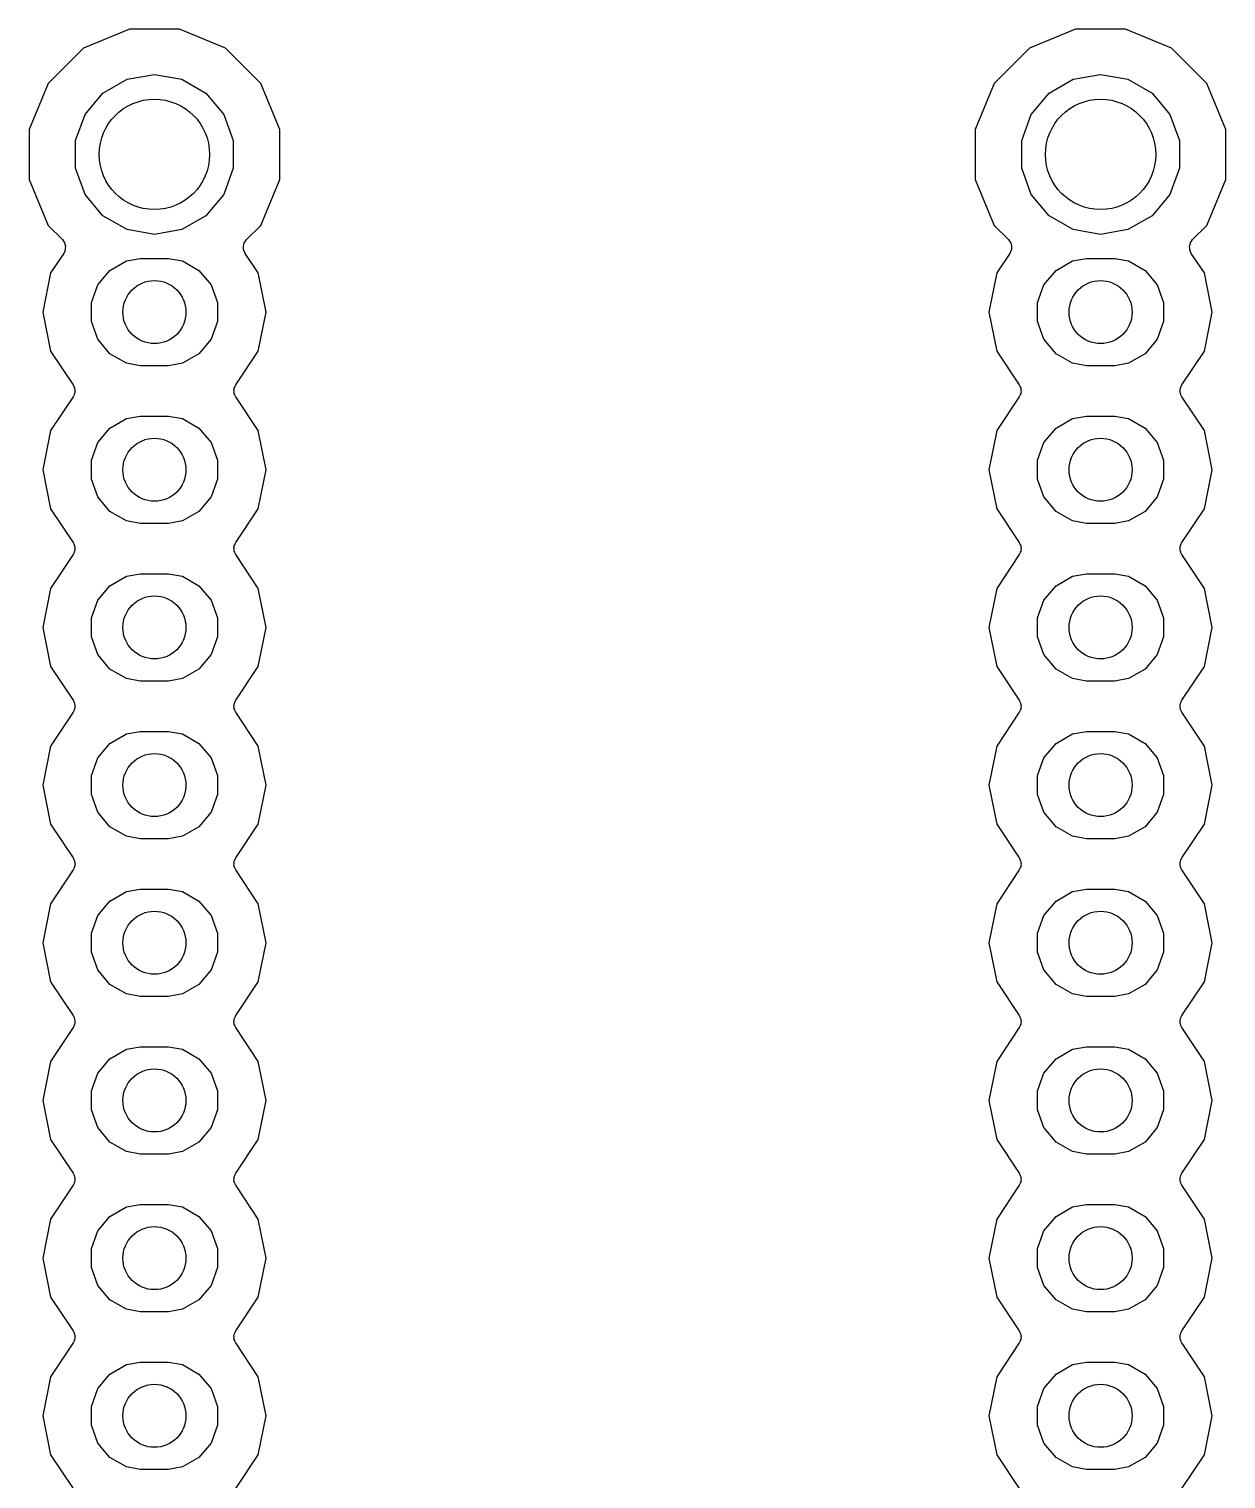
# Model space of a CAD drawing. Extents: x 81 to 178, y -172 to -32.
# Drawn here: x 137.43 to 156.71, y -90.05 to -66.69 of the extents above; entities that cross this region are included whole.
import ezdxf

# ---------------------------------------------------------------- set-up
doc = ezdxf.new("R2010")
doc.units = 0
doc.header["$MEASUREMENT"] = 0
doc.layers.add('BLACK', color=7, linetype='CONTINUOUS')

msp = doc.modelspace()

# ---------------------------------------------------------------- linework, layer by layer
at = {"layer": 'BLACK', "linetype": 'CONTINUOUS'}
for p, q in [((139.044, -66.687), (138.302, -66.9945)), ((139.848, -66.687), (139.044, -66.687)), ((140.59, -66.9945), (139.848, -66.687)), ((154.284, -66.687), (153.542, -66.9945)), ((155.088, -66.687), (154.284, -66.687)), ((155.83, -66.9945), (155.088, -66.687)), ((138.302, -66.9945), (137.734, -67.5628)), ((141.158, -67.5628), (140.59, -66.9945)), ((153.542, -66.9945), (152.974, -67.5628)), ((156.398, -67.5628), (155.83, -66.9945)), ((138.617, -67.7191), (139.005, -67.4952)), ((139.005, -67.4952), (139.446, -67.4174)), ((139.446, -67.4174), (139.887, -67.4952)), ((139.887, -67.4952), (140.275, -67.7191)), ((153.857, -67.7191), (154.245, -67.4952)), ((154.245, -67.4952), (154.686, -67.4174)), ((154.686, -67.4174), (155.127, -67.4952)), ((155.127, -67.4952), (155.515, -67.7191)), ((137.734, -67.5628), (137.426, -68.3052)), ((138.329, -68.0622), (138.617, -67.7191)), ((140.275, -67.7191), (140.563, -68.0622)), ((141.466, -68.3052), (141.158, -67.5628)), ((152.974, -67.5628), (152.666, -68.3052)), ((153.569, -68.0622), (153.857, -67.7191)), ((155.515, -67.7191), (155.803, -68.0622)), ((156.706, -68.3052), (156.398, -67.5628)), ((138.176, -68.4831), (138.329, -68.0622)), ((140.563, -68.0622), (140.716, -68.4831)), ((153.416, -68.4831), (153.569, -68.0622)), ((155.803, -68.0622), (155.956, -68.4831)), ((137.426, -68.3052), (137.426, -69.1088)), ((141.466, -69.1088), (141.466, -68.3052)), ((152.666, -68.3052), (152.666, -69.1088)), ((156.706, -69.1088), (156.706, -68.3052)), ((138.176, -68.9309), (138.176, -68.4831)), ((140.716, -68.4831), (140.716, -68.9309)), ((153.416, -68.9309), (153.416, -68.4831)), ((155.956, -68.4831), (155.956, -68.9309)), ((137.426, -69.1088), (137.734, -69.8512)), ((138.329, -69.3518), (138.176, -68.9309)), ((140.716, -68.9309), (140.563, -69.3518)), ((141.158, -69.8512), (141.466, -69.1088)), ((152.666, -69.1088), (152.974, -69.8512)), ((153.569, -69.3518), (153.416, -68.9309)), ((155.956, -68.9309), (155.803, -69.3518)), ((156.398, -69.8512), (156.706, -69.1088)), ((138.617, -69.6949), (138.329, -69.3518)), ((140.563, -69.3518), (140.275, -69.6949)), ((153.857, -69.6949), (153.569, -69.3518)), ((155.803, -69.3518), (155.515, -69.6949)), ((139.005, -69.9188), (138.617, -69.6949)), ((140.275, -69.6949), (139.887, -69.9188)), ((154.245, -69.9188), (153.857, -69.6949)), ((155.515, -69.6949), (155.127, -69.9188)), ((137.734, -69.8512), (137.963, -70.0806)), ((139.446, -69.9966), (139.005, -69.9188)), ((139.887, -69.9188), (139.446, -69.9966)), ((140.929, -70.0806), (141.158, -69.8512)), ((152.974, -69.8512), (153.203, -70.0806)), ((154.686, -69.9966), (154.245, -69.9188)), ((155.127, -69.9188), (154.686, -69.9966)), ((156.169, -70.0806), (156.398, -69.8512)), ((137.985, -70.3016), (137.774, -70.6174)), ((137.963, -70.0806), (137.979, -70.104)), ((137.979, -70.104), (137.996, -70.1269)), ((137.996, -70.2755), (137.985, -70.3016)), ((137.996, -70.1269), (137.997, -70.1288)), ((138.008, -70.2496), (137.996, -70.2755)), ((137.997, -70.1288), (137.998, -70.1304)), ((137.998, -70.1304), (138.005, -70.1579)), ((138.005, -70.1579), (138.013, -70.1853)), ((138.009, -70.2459), (138.008, -70.2477)), ((138.008, -70.2477), (138.008, -70.2496)), ((138.011, -70.2175), (138.009, -70.2459)), ((138.013, -70.1891), (138.011, -70.2175)), ((138.013, -70.1853), (138.013, -70.1872)), ((138.013, -70.1872), (138.013, -70.1891)), ((140.879, -70.1853), (140.887, -70.1579)), ((140.879, -70.1872), (140.879, -70.1853)), ((140.879, -70.1891), (140.879, -70.1872)), ((140.881, -70.2175), (140.879, -70.1891)), ((140.883, -70.2459), (140.881, -70.2175)), ((140.884, -70.2477), (140.883, -70.2459)), ((140.884, -70.2496), (140.884, -70.2477)), ((140.896, -70.2755), (140.884, -70.2496)), ((140.887, -70.1579), (140.894, -70.1304)), ((140.894, -70.1304), (140.895, -70.1288)), ((140.895, -70.1288), (140.896, -70.1269)), ((140.896, -70.1269), (140.913, -70.104)), ((140.907, -70.3016), (140.896, -70.2755)), ((141.118, -70.6174), (140.907, -70.3016)), ((140.913, -70.104), (140.929, -70.0806)), ((153.225, -70.3016), (153.014, -70.6174)), ((153.203, -70.0806), (153.219, -70.104)), ((153.219, -70.104), (153.236, -70.1269)), ((153.236, -70.2755), (153.225, -70.3016)), ((153.236, -70.1269), (153.237, -70.1288)), ((153.248, -70.2496), (153.236, -70.2755)), ((153.237, -70.1288), (153.238, -70.1304)), ((153.238, -70.1304), (153.245, -70.1579)), ((153.245, -70.1579), (153.253, -70.1853)), ((153.249, -70.2459), (153.248, -70.2477)), ((153.248, -70.2477), (153.248, -70.2496)), ((153.251, -70.2175), (153.249, -70.2459)), ((153.253, -70.1891), (153.251, -70.2175)), ((153.253, -70.1853), (153.253, -70.1872)), ((153.253, -70.1872), (153.253, -70.1891)), ((156.119, -70.1853), (156.127, -70.1579)), ((156.119, -70.1872), (156.119, -70.1853)), ((156.119, -70.1891), (156.119, -70.1872)), ((156.121, -70.2175), (156.119, -70.1891)), ((156.123, -70.2459), (156.121, -70.2175)), ((156.124, -70.2477), (156.123, -70.2459)), ((156.124, -70.2496), (156.124, -70.2477)), ((156.136, -70.2755), (156.124, -70.2496)), ((156.127, -70.1579), (156.134, -70.1304)), ((156.134, -70.1304), (156.135, -70.1288)), ((156.135, -70.1288), (156.136, -70.1269)), ((156.136, -70.1269), (156.153, -70.104)), ((156.147, -70.3016), (156.136, -70.2755)), ((156.358, -70.6174), (156.147, -70.3016)), ((156.153, -70.104), (156.169, -70.0806)), ((138.73, -70.5752), (138.994, -70.423)), ((138.994, -70.423), (139.218, -70.3834)), ((139.218, -70.3834), (139.674, -70.3834)), ((139.674, -70.3834), (139.898, -70.423)), ((139.898, -70.423), (140.162, -70.5752)), ((153.97, -70.5752), (154.234, -70.423)), ((154.234, -70.423), (154.458, -70.3834)), ((154.458, -70.3834), (154.914, -70.3834)), ((154.914, -70.3834), (155.138, -70.423)), ((155.138, -70.423), (155.402, -70.5752)), ((137.774, -70.6174), (137.648, -71.247)), ((138.534, -70.8085), (138.73, -70.5752)), ((140.162, -70.5752), (140.358, -70.8085)), ((141.244, -71.247), (141.118, -70.6174)), ((153.014, -70.6174), (152.888, -71.247)), ((153.774, -70.8085), (153.97, -70.5752)), ((155.402, -70.5752), (155.598, -70.8085)), ((156.484, -71.247), (156.358, -70.6174)), ((138.43, -71.0947), (138.534, -70.8085)), ((140.358, -70.8085), (140.462, -71.0947)), ((153.67, -71.0947), (153.774, -70.8085)), ((155.598, -70.8085), (155.702, -71.0947)), ((138.43, -71.3993), (138.43, -71.0947)), ((140.462, -71.0947), (140.462, -71.3993)), ((153.67, -71.3993), (153.67, -71.0947)), ((155.702, -71.0947), (155.702, -71.3993)), ((137.648, -71.247), (137.774, -71.8766)), ((138.534, -71.6855), (138.43, -71.3993)), ((140.462, -71.3993), (140.358, -71.6855)), ((141.118, -71.8766), (141.244, -71.247)), ((152.888, -71.247), (153.014, -71.8766)), ((153.774, -71.6855), (153.67, -71.3993)), ((155.702, -71.3993), (155.598, -71.6855)), ((156.358, -71.8766), (156.484, -71.247)), ((138.73, -71.9188), (138.534, -71.6855)), ((140.358, -71.6855), (140.162, -71.9188)), ((153.97, -71.9188), (153.774, -71.6855)), ((155.598, -71.6855), (155.402, -71.9188)), ((137.774, -71.8766), (138.137, -72.4198)), ((138.994, -72.071), (138.73, -71.9188)), ((140.162, -71.9188), (139.898, -72.071)), ((140.755, -72.4198), (141.118, -71.8766)), ((153.014, -71.8766), (153.377, -72.4198)), ((154.234, -72.071), (153.97, -71.9188)), ((155.402, -71.9188), (155.138, -72.071)), ((155.995, -72.4198), (156.358, -71.8766)), ((139.218, -72.1106), (138.994, -72.071)), ((139.674, -72.1106), (139.218, -72.1106)), ((139.898, -72.071), (139.674, -72.1106)), ((154.458, -72.1106), (154.234, -72.071)), ((154.914, -72.1106), (154.458, -72.1106)), ((155.138, -72.071), (154.914, -72.1106)), ((138.137, -72.6142), (137.774, -73.1574)), ((138.137, -72.4198), (138.141, -72.4303)), ((138.141, -72.6037), (138.137, -72.6142)), ((138.141, -72.4303), (138.148, -72.4396)), ((138.148, -72.5944), (138.141, -72.6037)), ((138.148, -72.4396), (138.153, -72.4579)), ((138.153, -72.5761), (138.148, -72.5944)), ((138.153, -72.4579), (138.161, -72.4754)), ((138.161, -72.5586), (138.153, -72.5761)), ((138.161, -72.4754), (138.162, -72.4869)), ((138.162, -72.5471), (138.161, -72.5586)), ((138.162, -72.4869), (138.165, -72.4979)), ((138.165, -72.5361), (138.162, -72.5471)), ((138.165, -72.4979), (138.164, -72.517)), ((138.164, -72.517), (138.165, -72.5361)), ((140.727, -72.4979), (140.73, -72.4869)), ((140.728, -72.517), (140.727, -72.4979)), ((140.727, -72.5361), (140.728, -72.517)), ((140.73, -72.5471), (140.727, -72.5361)), ((140.73, -72.4869), (140.731, -72.4754)), ((140.731, -72.5586), (140.73, -72.5471)), ((140.731, -72.4754), (140.739, -72.4579)), ((140.739, -72.5761), (140.731, -72.5586)), ((140.739, -72.4579), (140.744, -72.4396)), ((140.744, -72.5944), (140.739, -72.5761)), ((140.744, -72.4396), (140.751, -72.4303)), ((140.751, -72.6037), (140.744, -72.5944)), ((140.751, -72.4303), (140.755, -72.4198)), ((140.755, -72.6142), (140.751, -72.6037)), ((141.118, -73.1574), (140.755, -72.6142)), ((153.377, -72.6142), (153.014, -73.1574)), ((153.377, -72.4198), (153.381, -72.4303)), ((153.381, -72.6037), (153.377, -72.6142)), ((153.381, -72.4303), (153.388, -72.4396)), ((153.388, -72.5944), (153.381, -72.6037)), ((153.388, -72.4396), (153.393, -72.4579)), ((153.393, -72.5761), (153.388, -72.5944)), ((153.393, -72.4579), (153.401, -72.4754)), ((153.401, -72.5586), (153.393, -72.5761)), ((153.401, -72.4754), (153.402, -72.4869)), ((153.402, -72.5471), (153.401, -72.5586)), ((153.402, -72.4869), (153.405, -72.4979)), ((153.405, -72.5361), (153.402, -72.5471)), ((153.405, -72.4979), (153.404, -72.517)), ((153.404, -72.517), (153.405, -72.5361)), ((155.967, -72.4979), (155.97, -72.4869)), ((155.968, -72.517), (155.967, -72.4979)), ((155.967, -72.5361), (155.968, -72.517)), ((155.97, -72.5471), (155.967, -72.5361)), ((155.97, -72.4869), (155.971, -72.4754)), ((155.971, -72.5586), (155.97, -72.5471)), ((155.971, -72.4754), (155.979, -72.4579)), ((155.979, -72.5761), (155.971, -72.5586)), ((155.979, -72.4579), (155.984, -72.4396)), ((155.984, -72.5944), (155.979, -72.5761)), ((155.984, -72.4396), (155.991, -72.4303)), ((155.991, -72.6037), (155.984, -72.5944)), ((155.991, -72.4303), (155.995, -72.4198)), ((155.995, -72.6142), (155.991, -72.6037)), ((156.358, -73.1574), (155.995, -72.6142)), ((138.73, -73.1152), (138.994, -72.963)), ((138.994, -72.963), (139.218, -72.9234)), ((139.218, -72.9234), (139.674, -72.9234)), ((139.674, -72.9234), (139.898, -72.963)), ((139.898, -72.963), (140.162, -73.1152)), ((153.97, -73.1152), (154.234, -72.963)), ((154.234, -72.963), (154.458, -72.9234)), ((154.458, -72.9234), (154.914, -72.9234)), ((154.914, -72.9234), (155.138, -72.963)), ((155.138, -72.963), (155.402, -73.1152)), ((137.774, -73.1574), (137.648, -73.787)), ((138.534, -73.3485), (138.73, -73.1152)), ((140.162, -73.1152), (140.358, -73.3485)), ((141.244, -73.787), (141.118, -73.1574)), ((153.014, -73.1574), (152.888, -73.787)), ((153.774, -73.3485), (153.97, -73.1152)), ((155.402, -73.1152), (155.598, -73.3485)), ((156.484, -73.787), (156.358, -73.1574)), ((138.43, -73.6347), (138.534, -73.3485)), ((140.358, -73.3485), (140.462, -73.6347)), ((153.67, -73.6347), (153.774, -73.3485)), ((155.598, -73.3485), (155.702, -73.6347)), ((137.648, -73.787), (137.774, -74.4166)), ((138.43, -73.9393), (138.43, -73.6347)), ((140.462, -73.6347), (140.462, -73.9393)), ((141.118, -74.4166), (141.244, -73.787)), ((152.888, -73.787), (153.014, -74.4166)), ((153.67, -73.9393), (153.67, -73.6347)), ((155.702, -73.6347), (155.702, -73.9393)), ((156.358, -74.4166), (156.484, -73.787)), ((138.534, -74.2255), (138.43, -73.9393)), ((140.462, -73.9393), (140.358, -74.2255)), ((153.774, -74.2255), (153.67, -73.9393)), ((155.702, -73.9393), (155.598, -74.2255)), ((138.73, -74.4588), (138.534, -74.2255)), ((140.358, -74.2255), (140.162, -74.4588)), ((153.97, -74.4588), (153.774, -74.2255)), ((155.598, -74.2255), (155.402, -74.4588)), ((137.774, -74.4166), (138.137, -74.9598)), ((138.994, -74.611), (138.73, -74.4588)), ((140.162, -74.4588), (139.898, -74.611)), ((140.755, -74.9598), (141.118, -74.4166)), ((153.014, -74.4166), (153.377, -74.9598)), ((154.234, -74.611), (153.97, -74.4588)), ((155.402, -74.4588), (155.138, -74.611)), ((155.995, -74.9598), (156.358, -74.4166)), ((139.218, -74.6506), (138.994, -74.611)), ((139.674, -74.6506), (139.218, -74.6506)), ((139.898, -74.611), (139.674, -74.6506)), ((154.458, -74.6506), (154.234, -74.611)), ((154.914, -74.6506), (154.458, -74.6506)), ((155.138, -74.611), (154.914, -74.6506)), ((138.137, -74.9598), (138.141, -74.9703)), ((138.141, -74.9703), (138.148, -74.9796)), ((138.148, -74.9796), (138.153, -74.9979)), ((140.739, -74.9979), (140.744, -74.9796)), ((140.744, -74.9796), (140.751, -74.9703)), ((140.751, -74.9703), (140.755, -74.9598)), ((153.377, -74.9598), (153.381, -74.9703)), ((153.381, -74.9703), (153.388, -74.9796)), ((153.388, -74.9796), (153.393, -74.9979)), ((155.979, -74.9979), (155.984, -74.9796)), ((155.984, -74.9796), (155.991, -74.9703)), ((155.991, -74.9703), (155.995, -74.9598)), ((138.137, -75.1542), (137.774, -75.6974)), ((138.141, -75.1437), (138.137, -75.1542)), ((138.148, -75.1344), (138.141, -75.1437)), ((138.153, -75.1161), (138.148, -75.1344)), ((138.153, -74.9979), (138.161, -75.0154)), ((138.161, -75.0986), (138.153, -75.1161)), ((138.161, -75.0154), (138.162, -75.0269)), ((138.162, -75.0871), (138.161, -75.0986)), ((138.162, -75.0269), (138.165, -75.0379)), ((138.165, -75.0761), (138.162, -75.0871)), ((138.165, -75.0379), (138.164, -75.057)), ((138.164, -75.057), (138.165, -75.0761)), ((140.727, -75.0379), (140.73, -75.0269)), ((140.728, -75.057), (140.727, -75.0379)), ((140.727, -75.0761), (140.728, -75.057)), ((140.73, -75.0871), (140.727, -75.0761)), ((140.73, -75.0269), (140.731, -75.0154)), ((140.731, -75.0986), (140.73, -75.0871)), ((140.731, -75.0154), (140.739, -74.9979)), ((140.739, -75.1161), (140.731, -75.0986)), ((140.744, -75.1344), (140.739, -75.1161)), ((140.751, -75.1437), (140.744, -75.1344)), ((140.755, -75.1542), (140.751, -75.1437)), ((141.118, -75.6974), (140.755, -75.1542)), ((153.377, -75.1542), (153.014, -75.6974)), ((153.381, -75.1437), (153.377, -75.1542)), ((153.388, -75.1344), (153.381, -75.1437)), ((153.393, -75.1161), (153.388, -75.1344)), ((153.393, -74.9979), (153.401, -75.0154)), ((153.401, -75.0986), (153.393, -75.1161)), ((153.401, -75.0154), (153.402, -75.0269)), ((153.402, -75.0871), (153.401, -75.0986)), ((153.402, -75.0269), (153.405, -75.0379)), ((153.405, -75.0761), (153.402, -75.0871)), ((153.405, -75.0379), (153.404, -75.057)), ((153.404, -75.057), (153.405, -75.0761)), ((155.967, -75.0379), (155.97, -75.0269)), ((155.968, -75.057), (155.967, -75.0379)), ((155.967, -75.0761), (155.968, -75.057)), ((155.97, -75.0871), (155.967, -75.0761)), ((155.97, -75.0269), (155.971, -75.0154)), ((155.971, -75.0986), (155.97, -75.0871)), ((155.971, -75.0154), (155.979, -74.9979)), ((155.979, -75.1161), (155.971, -75.0986)), ((155.984, -75.1344), (155.979, -75.1161)), ((155.991, -75.1437), (155.984, -75.1344)), ((155.995, -75.1542), (155.991, -75.1437)), ((156.358, -75.6974), (155.995, -75.1542)), ((138.534, -75.8885), (138.73, -75.6552)), ((138.73, -75.6552), (138.994, -75.503)), ((138.994, -75.503), (139.218, -75.4634)), ((139.218, -75.4634), (139.674, -75.4634)), ((139.674, -75.4634), (139.898, -75.503)), ((139.898, -75.503), (140.162, -75.6552)), ((140.162, -75.6552), (140.358, -75.8885)), ((153.774, -75.8885), (153.97, -75.6552)), ((153.97, -75.6552), (154.234, -75.503)), ((154.234, -75.503), (154.458, -75.4634)), ((154.458, -75.4634), (154.914, -75.4634)), ((154.914, -75.4634), (155.138, -75.503)), ((155.138, -75.503), (155.402, -75.6552)), ((155.402, -75.6552), (155.598, -75.8885)), ((137.774, -75.6974), (137.648, -76.327)), ((138.43, -76.1747), (138.534, -75.8885)), ((140.358, -75.8885), (140.462, -76.1747)), ((141.244, -76.327), (141.118, -75.6974)), ((153.014, -75.6974), (152.888, -76.327)), ((153.67, -76.1747), (153.774, -75.8885)), ((155.598, -75.8885), (155.702, -76.1747)), ((156.484, -76.327), (156.358, -75.6974)), ((137.648, -76.327), (137.774, -76.9566)), ((138.43, -76.4793), (138.43, -76.1747)), ((140.462, -76.1747), (140.462, -76.4793)), ((141.118, -76.9566), (141.244, -76.327)), ((152.888, -76.327), (153.014, -76.9566)), ((153.67, -76.4793), (153.67, -76.1747)), ((155.702, -76.1747), (155.702, -76.4793)), ((156.358, -76.9566), (156.484, -76.327)), ((138.534, -76.7655), (138.43, -76.4793)), ((140.462, -76.4793), (140.358, -76.7655)), ((153.774, -76.7655), (153.67, -76.4793)), ((155.702, -76.4793), (155.598, -76.7655)), ((138.73, -76.9988), (138.534, -76.7655)), ((140.358, -76.7655), (140.162, -76.9988)), ((153.97, -76.9988), (153.774, -76.7655)), ((155.598, -76.7655), (155.402, -76.9988)), ((137.774, -76.9566), (138.137, -77.4998)), ((138.994, -77.151), (138.73, -76.9988)), ((140.162, -76.9988), (139.898, -77.151)), ((140.755, -77.4998), (141.118, -76.9566)), ((153.014, -76.9566), (153.377, -77.4998)), ((154.234, -77.151), (153.97, -76.9988)), ((155.402, -76.9988), (155.138, -77.151)), ((155.995, -77.4998), (156.358, -76.9566)), ((139.218, -77.1906), (138.994, -77.151)), ((139.674, -77.1906), (139.218, -77.1906)), ((139.898, -77.151), (139.674, -77.1906)), ((154.458, -77.1906), (154.234, -77.151)), ((154.914, -77.1906), (154.458, -77.1906)), ((155.138, -77.151), (154.914, -77.1906)), ((138.137, -77.4998), (138.141, -77.5103)), ((138.141, -77.5103), (138.148, -77.5196)), ((138.148, -77.5196), (138.153, -77.5379)), ((138.153, -77.5379), (138.161, -77.5554)), ((140.731, -77.5554), (140.739, -77.5379)), ((140.739, -77.5379), (140.744, -77.5196)), ((140.744, -77.5196), (140.751, -77.5103)), ((140.751, -77.5103), (140.755, -77.4998)), ((153.377, -77.4998), (153.381, -77.5103)), ((153.381, -77.5103), (153.388, -77.5196)), ((153.388, -77.5196), (153.393, -77.5379)), ((153.393, -77.5379), (153.401, -77.5554)), ((155.971, -77.5554), (155.979, -77.5379)), ((155.979, -77.5379), (155.984, -77.5196)), ((155.984, -77.5196), (155.991, -77.5103)), ((155.991, -77.5103), (155.995, -77.4998)), ((138.137, -77.6942), (137.774, -78.2374)), ((138.141, -77.6837), (138.137, -77.6942)), ((138.148, -77.6744), (138.141, -77.6837)), ((138.153, -77.6561), (138.148, -77.6744)), ((138.161, -77.6386), (138.153, -77.6561)), ((138.161, -77.5554), (138.162, -77.5669)), ((138.162, -77.6271), (138.161, -77.6386)), ((138.162, -77.5669), (138.165, -77.5779)), ((138.165, -77.6161), (138.162, -77.6271)), ((138.165, -77.5779), (138.164, -77.597)), ((138.164, -77.597), (138.165, -77.6161)), ((140.727, -77.5779), (140.73, -77.5669)), ((140.728, -77.597), (140.727, -77.5779)), ((140.727, -77.6161), (140.728, -77.597)), ((140.73, -77.6271), (140.727, -77.6161)), ((140.73, -77.5669), (140.731, -77.5554)), ((140.731, -77.6386), (140.73, -77.6271)), ((140.739, -77.6561), (140.731, -77.6386)), ((140.744, -77.6744), (140.739, -77.6561)), ((140.751, -77.6837), (140.744, -77.6744)), ((140.755, -77.6942), (140.751, -77.6837)), ((141.118, -78.2374), (140.755, -77.6942)), ((153.377, -77.6942), (153.014, -78.2374)), ((153.381, -77.6837), (153.377, -77.6942)), ((153.388, -77.6744), (153.381, -77.6837)), ((153.393, -77.6561), (153.388, -77.6744)), ((153.401, -77.6386), (153.393, -77.6561)), ((153.401, -77.5554), (153.402, -77.5669)), ((153.402, -77.6271), (153.401, -77.6386)), ((153.402, -77.5669), (153.405, -77.5779)), ((153.405, -77.6161), (153.402, -77.6271)), ((153.405, -77.5779), (153.404, -77.597)), ((153.404, -77.597), (153.405, -77.6161)), ((155.967, -77.5779), (155.97, -77.5669)), ((155.968, -77.597), (155.967, -77.5779)), ((155.967, -77.6161), (155.968, -77.597)), ((155.97, -77.6271), (155.967, -77.6161)), ((155.97, -77.5669), (155.971, -77.5554)), ((155.971, -77.6386), (155.97, -77.6271)), ((155.979, -77.6561), (155.971, -77.6386)), ((155.984, -77.6744), (155.979, -77.6561)), ((155.991, -77.6837), (155.984, -77.6744)), ((155.995, -77.6942), (155.991, -77.6837)), ((156.358, -78.2374), (155.995, -77.6942)), ((138.994, -78.043), (139.218, -78.0034)), ((139.218, -78.0034), (139.674, -78.0034)), ((139.674, -78.0034), (139.898, -78.043)), ((154.234, -78.043), (154.458, -78.0034)), ((154.458, -78.0034), (154.914, -78.0034)), ((154.914, -78.0034), (155.138, -78.043)), ((137.774, -78.2374), (137.648, -78.867)), ((138.534, -78.4285), (138.73, -78.1952)), ((138.73, -78.1952), (138.994, -78.043)), ((139.898, -78.043), (140.162, -78.1952)), ((140.162, -78.1952), (140.358, -78.4285)), ((141.244, -78.867), (141.118, -78.2374)), ((153.014, -78.2374), (152.888, -78.867)), ((153.774, -78.4285), (153.97, -78.1952)), ((153.97, -78.1952), (154.234, -78.043)), ((155.138, -78.043), (155.402, -78.1952)), ((155.402, -78.1952), (155.598, -78.4285)), ((156.484, -78.867), (156.358, -78.2374)), ((138.43, -78.7147), (138.534, -78.4285)), ((140.358, -78.4285), (140.462, -78.7147)), ((153.67, -78.7147), (153.774, -78.4285)), ((155.598, -78.4285), (155.702, -78.7147)), ((138.43, -79.0193), (138.43, -78.7147)), ((140.462, -78.7147), (140.462, -79.0193)), ((153.67, -79.0193), (153.67, -78.7147)), ((155.702, -78.7147), (155.702, -79.0193)), ((137.648, -78.867), (137.774, -79.4966)), ((141.118, -79.4966), (141.244, -78.867)), ((152.888, -78.867), (153.014, -79.4966)), ((156.358, -79.4966), (156.484, -78.867)), ((138.534, -79.3055), (138.43, -79.0193)), ((140.462, -79.0193), (140.358, -79.3055)), ((153.774, -79.3055), (153.67, -79.0193)), ((155.702, -79.0193), (155.598, -79.3055)), ((138.73, -79.5388), (138.534, -79.3055)), ((140.358, -79.3055), (140.162, -79.5388)), ((153.97, -79.5388), (153.774, -79.3055)), ((155.598, -79.3055), (155.402, -79.5388)), ((137.774, -79.4966), (138.137, -80.0398)), ((138.994, -79.691), (138.73, -79.5388)), ((140.162, -79.5388), (139.898, -79.691)), ((140.755, -80.0398), (141.118, -79.4966)), ((153.014, -79.4966), (153.377, -80.0398)), ((154.234, -79.691), (153.97, -79.5388)), ((155.402, -79.5388), (155.138, -79.691)), ((155.995, -80.0398), (156.358, -79.4966)), ((139.218, -79.7306), (138.994, -79.691)), ((139.674, -79.7306), (139.218, -79.7306)), ((139.898, -79.691), (139.674, -79.7306)), ((154.458, -79.7306), (154.234, -79.691)), ((154.914, -79.7306), (154.458, -79.7306)), ((155.138, -79.691), (154.914, -79.7306)), ((138.137, -80.0398), (138.141, -80.0503)), ((138.141, -80.0503), (138.148, -80.0596)), ((138.148, -80.0596), (138.153, -80.0779)), ((138.153, -80.0779), (138.161, -80.0954)), ((138.161, -80.0954), (138.162, -80.1069)), ((138.162, -80.1069), (138.165, -80.1179)), ((138.165, -80.1179), (138.164, -80.137)), ((140.727, -80.1179), (140.73, -80.1069)), ((140.728, -80.137), (140.727, -80.1179)), ((140.73, -80.1069), (140.731, -80.0954)), ((140.731, -80.0954), (140.739, -80.0779)), ((140.739, -80.0779), (140.744, -80.0596)), ((140.744, -80.0596), (140.751, -80.0503)), ((140.751, -80.0503), (140.755, -80.0398)), ((153.377, -80.0398), (153.381, -80.0503)), ((153.381, -80.0503), (153.388, -80.0596)), ((153.388, -80.0596), (153.393, -80.0779)), ((153.393, -80.0779), (153.401, -80.0954)), ((153.401, -80.0954), (153.402, -80.1069)), ((153.402, -80.1069), (153.405, -80.1179)), ((153.405, -80.1179), (153.404, -80.137)), ((155.967, -80.1179), (155.97, -80.1069)), ((155.968, -80.137), (155.967, -80.1179)), ((155.97, -80.1069), (155.971, -80.0954)), ((155.971, -80.0954), (155.979, -80.0779)), ((155.979, -80.0779), (155.984, -80.0596)), ((155.984, -80.0596), (155.991, -80.0503)), ((155.991, -80.0503), (155.995, -80.0398)), ((138.137, -80.2342), (137.774, -80.7774)), ((138.141, -80.2237), (138.137, -80.2342)), ((138.148, -80.2144), (138.141, -80.2237)), ((138.153, -80.1961), (138.148, -80.2144)), ((138.161, -80.1786), (138.153, -80.1961)), ((138.162, -80.1671), (138.161, -80.1786)), ((138.165, -80.1561), (138.162, -80.1671)), ((138.164, -80.137), (138.165, -80.1561)), ((140.727, -80.1561), (140.728, -80.137)), ((140.73, -80.1671), (140.727, -80.1561)), ((140.731, -80.1786), (140.73, -80.1671)), ((140.739, -80.1961), (140.731, -80.1786)), ((140.744, -80.2144), (140.739, -80.1961)), ((140.751, -80.2237), (140.744, -80.2144)), ((140.755, -80.2342), (140.751, -80.2237)), ((141.118, -80.7774), (140.755, -80.2342)), ((153.377, -80.2342), (153.014, -80.7774)), ((153.381, -80.2237), (153.377, -80.2342)), ((153.388, -80.2144), (153.381, -80.2237)), ((153.393, -80.1961), (153.388, -80.2144)), ((153.401, -80.1786), (153.393, -80.1961)), ((153.402, -80.1671), (153.401, -80.1786)), ((153.405, -80.1561), (153.402, -80.1671)), ((153.404, -80.137), (153.405, -80.1561)), ((155.967, -80.1561), (155.968, -80.137)), ((155.97, -80.1671), (155.967, -80.1561)), ((155.971, -80.1786), (155.97, -80.1671)), ((155.979, -80.1961), (155.971, -80.1786)), ((155.984, -80.2144), (155.979, -80.1961)), ((155.991, -80.2237), (155.984, -80.2144)), ((155.995, -80.2342), (155.991, -80.2237)), ((156.358, -80.7774), (155.995, -80.2342)), ((138.73, -80.7352), (138.994, -80.583)), ((138.994, -80.583), (139.218, -80.5434)), ((139.218, -80.5434), (139.674, -80.5434)), ((139.674, -80.5434), (139.898, -80.583)), ((139.898, -80.583), (140.162, -80.7352)), ((153.97, -80.7352), (154.234, -80.583)), ((154.234, -80.583), (154.458, -80.5434)), ((154.458, -80.5434), (154.914, -80.5434)), ((154.914, -80.5434), (155.138, -80.583)), ((155.138, -80.583), (155.402, -80.7352)), ((137.774, -80.7774), (137.648, -81.407)), ((138.534, -80.9685), (138.73, -80.7352)), ((140.162, -80.7352), (140.358, -80.9685)), ((141.244, -81.407), (141.118, -80.7774)), ((153.014, -80.7774), (152.888, -81.407)), ((153.774, -80.9685), (153.97, -80.7352)), ((155.402, -80.7352), (155.598, -80.9685)), ((156.484, -81.407), (156.358, -80.7774)), ((138.43, -81.2547), (138.534, -80.9685)), ((140.358, -80.9685), (140.462, -81.2547)), ((153.67, -81.2547), (153.774, -80.9685)), ((155.598, -80.9685), (155.702, -81.2547)), ((138.43, -81.5593), (138.43, -81.2547)), ((140.462, -81.2547), (140.462, -81.5593)), ((153.67, -81.5593), (153.67, -81.2547)), ((155.702, -81.2547), (155.702, -81.5593)), ((137.648, -81.407), (137.774, -82.0366)), ((141.118, -82.0366), (141.244, -81.407)), ((152.888, -81.407), (153.014, -82.0366)), ((156.358, -82.0366), (156.484, -81.407)), ((138.534, -81.8455), (138.43, -81.5593)), ((140.462, -81.5593), (140.358, -81.8455)), ((153.774, -81.8455), (153.67, -81.5593)), ((155.702, -81.5593), (155.598, -81.8455)), ((138.73, -82.0788), (138.534, -81.8455)), ((140.358, -81.8455), (140.162, -82.0788)), ((153.97, -82.0788), (153.774, -81.8455)), ((155.598, -81.8455), (155.402, -82.0788)), ((137.774, -82.0366), (138.137, -82.5798)), ((138.994, -82.231), (138.73, -82.0788)), ((140.162, -82.0788), (139.898, -82.231)), ((140.755, -82.5798), (141.118, -82.0366)), ((153.014, -82.0366), (153.377, -82.5798)), ((154.234, -82.231), (153.97, -82.0788)), ((155.402, -82.0788), (155.138, -82.231)), ((155.995, -82.5798), (156.358, -82.0366)), ((139.218, -82.2706), (138.994, -82.231)), ((139.674, -82.2706), (139.218, -82.2706)), ((139.898, -82.231), (139.674, -82.2706)), ((154.458, -82.2706), (154.234, -82.231)), ((154.914, -82.2706), (154.458, -82.2706)), ((155.138, -82.231), (154.914, -82.2706)), ((138.137, -82.5798), (138.141, -82.5903)), ((138.141, -82.5903), (138.148, -82.5996)), ((138.148, -82.5996), (138.153, -82.6179)), ((138.153, -82.6179), (138.161, -82.6354)), ((138.161, -82.6354), (138.162, -82.6469)), ((138.162, -82.6469), (138.165, -82.6579)), ((138.165, -82.6579), (138.164, -82.677)), ((138.164, -82.677), (138.165, -82.6961)), ((140.727, -82.6579), (140.73, -82.6469)), ((140.728, -82.677), (140.727, -82.6579)), ((140.727, -82.6961), (140.728, -82.677)), ((140.73, -82.6469), (140.731, -82.6354)), ((140.731, -82.6354), (140.739, -82.6179)), ((140.739, -82.6179), (140.744, -82.5996)), ((140.744, -82.5996), (140.751, -82.5903)), ((140.751, -82.5903), (140.755, -82.5798)), ((153.377, -82.5798), (153.381, -82.5903)), ((153.381, -82.5903), (153.388, -82.5996)), ((153.388, -82.5996), (153.393, -82.6179)), ((153.393, -82.6179), (153.401, -82.6354)), ((153.401, -82.6354), (153.402, -82.6469)), ((153.402, -82.6469), (153.405, -82.6579)), ((153.405, -82.6579), (153.404, -82.677)), ((153.404, -82.677), (153.405, -82.6961)), ((155.967, -82.6579), (155.97, -82.6469)), ((155.968, -82.677), (155.967, -82.6579)), ((155.967, -82.6961), (155.968, -82.677)), ((155.97, -82.6469), (155.971, -82.6354)), ((155.971, -82.6354), (155.979, -82.6179)), ((155.979, -82.6179), (155.984, -82.5996)), ((155.984, -82.5996), (155.991, -82.5903)), ((155.991, -82.5903), (155.995, -82.5798)), ((138.137, -82.7742), (137.774, -83.3174)), ((138.141, -82.7637), (138.137, -82.7742)), ((138.148, -82.7544), (138.141, -82.7637)), ((138.153, -82.7361), (138.148, -82.7544)), ((138.161, -82.7186), (138.153, -82.7361)), ((138.162, -82.7071), (138.161, -82.7186)), ((138.165, -82.6961), (138.162, -82.7071)), ((140.73, -82.7071), (140.727, -82.6961)), ((140.731, -82.7186), (140.73, -82.7071)), ((140.739, -82.7361), (140.731, -82.7186)), ((140.744, -82.7544), (140.739, -82.7361)), ((140.751, -82.7637), (140.744, -82.7544)), ((140.755, -82.7742), (140.751, -82.7637)), ((141.118, -83.3174), (140.755, -82.7742)), ((153.377, -82.7742), (153.014, -83.3174)), ((153.381, -82.7637), (153.377, -82.7742)), ((153.388, -82.7544), (153.381, -82.7637)), ((153.393, -82.7361), (153.388, -82.7544)), ((153.401, -82.7186), (153.393, -82.7361)), ((153.402, -82.7071), (153.401, -82.7186)), ((153.405, -82.6961), (153.402, -82.7071)), ((155.97, -82.7071), (155.967, -82.6961)), ((155.971, -82.7186), (155.97, -82.7071)), ((155.979, -82.7361), (155.971, -82.7186)), ((155.984, -82.7544), (155.979, -82.7361)), ((155.991, -82.7637), (155.984, -82.7544)), ((155.995, -82.7742), (155.991, -82.7637)), ((156.358, -83.3174), (155.995, -82.7742)), ((138.73, -83.2752), (138.994, -83.123)), ((138.994, -83.123), (139.218, -83.0834)), ((139.218, -83.0834), (139.674, -83.0834)), ((139.674, -83.0834), (139.898, -83.123)), ((139.898, -83.123), (140.162, -83.2752)), ((153.97, -83.2752), (154.234, -83.123)), ((154.234, -83.123), (154.458, -83.0834)), ((154.458, -83.0834), (154.914, -83.0834)), ((154.914, -83.0834), (155.138, -83.123)), ((155.138, -83.123), (155.402, -83.2752)), ((137.774, -83.3174), (137.648, -83.947)), ((138.534, -83.5085), (138.73, -83.2752)), ((140.162, -83.2752), (140.358, -83.5085)), ((141.244, -83.947), (141.118, -83.3174)), ((153.014, -83.3174), (152.888, -83.947)), ((153.774, -83.5085), (153.97, -83.2752)), ((155.402, -83.2752), (155.598, -83.5085)), ((156.484, -83.947), (156.358, -83.3174)), ((138.43, -83.7947), (138.534, -83.5085)), ((140.358, -83.5085), (140.462, -83.7947)), ((153.67, -83.7947), (153.774, -83.5085)), ((155.598, -83.5085), (155.702, -83.7947)), ((138.43, -84.0993), (138.43, -83.7947)), ((140.462, -83.7947), (140.462, -84.0993)), ((153.67, -84.0993), (153.67, -83.7947)), ((155.702, -83.7947), (155.702, -84.0993)), ((137.648, -83.947), (137.774, -84.5766)), ((141.118, -84.5766), (141.244, -83.947)), ((152.888, -83.947), (153.014, -84.5766)), ((156.358, -84.5766), (156.484, -83.947)), ((138.534, -84.3855), (138.43, -84.0993)), ((140.462, -84.0993), (140.358, -84.3855)), ((153.774, -84.3855), (153.67, -84.0993)), ((155.702, -84.0993), (155.598, -84.3855)), ((138.73, -84.6188), (138.534, -84.3855)), ((140.358, -84.3855), (140.162, -84.6188)), ((153.97, -84.6188), (153.774, -84.3855)), ((155.598, -84.3855), (155.402, -84.6188)), ((137.774, -84.5766), (138.137, -85.1198)), ((138.994, -84.771), (138.73, -84.6188)), ((139.218, -84.8106), (138.994, -84.771)), ((139.898, -84.771), (139.674, -84.8106)), ((140.162, -84.6188), (139.898, -84.771)), ((140.755, -85.1198), (141.118, -84.5766)), ((153.014, -84.5766), (153.377, -85.1198)), ((154.234, -84.771), (153.97, -84.6188)), ((154.458, -84.8106), (154.234, -84.771)), ((155.138, -84.771), (154.914, -84.8106)), ((155.402, -84.6188), (155.138, -84.771)), ((155.995, -85.1198), (156.358, -84.5766)), ((139.674, -84.8106), (139.218, -84.8106)), ((154.914, -84.8106), (154.458, -84.8106)), ((138.137, -85.1198), (138.141, -85.1303)), ((138.141, -85.1303), (138.148, -85.1396)), ((138.148, -85.1396), (138.153, -85.1579)), ((138.153, -85.1579), (138.161, -85.1754)), ((138.161, -85.1754), (138.162, -85.1869)), ((138.162, -85.2471), (138.161, -85.2586)), ((138.162, -85.1869), (138.165, -85.1979)), ((138.165, -85.2361), (138.162, -85.2471)), ((138.165, -85.1979), (138.164, -85.217)), ((138.164, -85.217), (138.165, -85.2361)), ((140.727, -85.1979), (140.73, -85.1869)), ((140.728, -85.217), (140.727, -85.1979)), ((140.727, -85.2361), (140.728, -85.217)), ((140.73, -85.2471), (140.727, -85.2361)), ((140.73, -85.1869), (140.731, -85.1754)), ((140.731, -85.2586), (140.73, -85.2471)), ((140.731, -85.1754), (140.739, -85.1579)), ((140.739, -85.1579), (140.744, -85.1396)), ((140.744, -85.1396), (140.751, -85.1303)), ((140.751, -85.1303), (140.755, -85.1198)), ((153.377, -85.1198), (153.381, -85.1303)), ((153.381, -85.1303), (153.388, -85.1396)), ((153.388, -85.1396), (153.393, -85.1579)), ((153.393, -85.1579), (153.401, -85.1754)), ((153.401, -85.1754), (153.402, -85.1869)), ((153.402, -85.2471), (153.401, -85.2586)), ((153.402, -85.1869), (153.405, -85.1979)), ((153.405, -85.2361), (153.402, -85.2471)), ((153.405, -85.1979), (153.404, -85.217)), ((153.404, -85.217), (153.405, -85.2361)), ((155.967, -85.1979), (155.97, -85.1869)), ((155.968, -85.217), (155.967, -85.1979)), ((155.967, -85.2361), (155.968, -85.217)), ((155.97, -85.2471), (155.967, -85.2361)), ((155.97, -85.1869), (155.971, -85.1754)), ((155.971, -85.2586), (155.97, -85.2471)), ((155.971, -85.1754), (155.979, -85.1579)), ((155.979, -85.1579), (155.984, -85.1396)), ((155.984, -85.1396), (155.991, -85.1303)), ((155.991, -85.1303), (155.995, -85.1198)), ((138.137, -85.3142), (137.774, -85.8574)), ((138.141, -85.3037), (138.137, -85.3142)), ((138.148, -85.2944), (138.141, -85.3037)), ((138.153, -85.2761), (138.148, -85.2944)), ((138.161, -85.2586), (138.153, -85.2761)), ((140.739, -85.2761), (140.731, -85.2586)), ((140.744, -85.2944), (140.739, -85.2761)), ((140.751, -85.3037), (140.744, -85.2944)), ((140.755, -85.3142), (140.751, -85.3037)), ((141.118, -85.8574), (140.755, -85.3142)), ((153.377, -85.3142), (153.014, -85.8574)), ((153.381, -85.3037), (153.377, -85.3142)), ((153.388, -85.2944), (153.381, -85.3037)), ((153.393, -85.2761), (153.388, -85.2944)), ((153.401, -85.2586), (153.393, -85.2761)), ((155.979, -85.2761), (155.971, -85.2586)), ((155.984, -85.2944), (155.979, -85.2761)), ((155.991, -85.3037), (155.984, -85.2944)), ((155.995, -85.3142), (155.991, -85.3037)), ((156.358, -85.8574), (155.995, -85.3142)), ((138.73, -85.8152), (138.994, -85.663)), ((138.994, -85.663), (139.218, -85.6234)), ((139.218, -85.6234), (139.674, -85.6234)), ((139.674, -85.6234), (139.898, -85.663)), ((139.898, -85.663), (140.162, -85.8152)), ((153.97, -85.8152), (154.234, -85.663)), ((154.234, -85.663), (154.458, -85.6234)), ((154.458, -85.6234), (154.914, -85.6234)), ((154.914, -85.6234), (155.138, -85.663)), ((155.138, -85.663), (155.402, -85.8152)), ((137.774, -85.8574), (137.648, -86.487)), ((138.534, -86.0485), (138.73, -85.8152)), ((140.162, -85.8152), (140.358, -86.0485)), ((141.244, -86.487), (141.118, -85.8574)), ((153.014, -85.8574), (152.888, -86.487)), ((153.774, -86.0485), (153.97, -85.8152)), ((155.402, -85.8152), (155.598, -86.0485)), ((156.484, -86.487), (156.358, -85.8574)), ((138.43, -86.3347), (138.534, -86.0485)), ((140.358, -86.0485), (140.462, -86.3347)), ((153.67, -86.3347), (153.774, -86.0485)), ((155.598, -86.0485), (155.702, -86.3347)), ((138.43, -86.6393), (138.43, -86.3347)), ((140.462, -86.3347), (140.462, -86.6393)), ((153.67, -86.6393), (153.67, -86.3347)), ((155.702, -86.3347), (155.702, -86.6393)), ((137.648, -86.487), (137.774, -87.1166)), ((138.534, -86.9255), (138.43, -86.6393)), ((140.462, -86.6393), (140.358, -86.9255)), ((141.118, -87.1166), (141.244, -86.487)), ((152.888, -86.487), (153.014, -87.1166)), ((153.774, -86.9255), (153.67, -86.6393)), ((155.702, -86.6393), (155.598, -86.9255)), ((156.358, -87.1166), (156.484, -86.487)), ((137.774, -87.1166), (138.137, -87.6598)), ((138.73, -87.1588), (138.534, -86.9255)), ((140.358, -86.9255), (140.162, -87.1588)), ((140.755, -87.6598), (141.118, -87.1166)), ((153.014, -87.1166), (153.377, -87.6598)), ((153.97, -87.1588), (153.774, -86.9255)), ((155.598, -86.9255), (155.402, -87.1588)), ((155.995, -87.6598), (156.358, -87.1166)), ((138.994, -87.311), (138.73, -87.1588)), ((139.218, -87.3506), (138.994, -87.311)), ((139.674, -87.3506), (139.218, -87.3506)), ((139.898, -87.311), (139.674, -87.3506)), ((140.162, -87.1588), (139.898, -87.311)), ((154.234, -87.311), (153.97, -87.1588)), ((154.458, -87.3506), (154.234, -87.311)), ((154.914, -87.3506), (154.458, -87.3506)), ((155.138, -87.311), (154.914, -87.3506)), ((155.402, -87.1588), (155.138, -87.311)), ((138.137, -87.6598), (138.141, -87.6703)), ((138.141, -87.6703), (138.148, -87.6796)), ((138.148, -87.6796), (138.153, -87.6979)), ((138.153, -87.8161), (138.148, -87.8344)), ((138.153, -87.6979), (138.161, -87.7154)), ((138.161, -87.7986), (138.153, -87.8161)), ((138.161, -87.7154), (138.162, -87.7269)), ((138.162, -87.7871), (138.161, -87.7986)), ((138.162, -87.7269), (138.165, -87.7379)), ((138.165, -87.7761), (138.162, -87.7871)), ((138.165, -87.7379), (138.164, -87.757)), ((138.164, -87.757), (138.165, -87.7761)), ((140.727, -87.7379), (140.73, -87.7269)), ((140.728, -87.757), (140.727, -87.7379)), ((140.727, -87.7761), (140.728, -87.757)), ((140.73, -87.7871), (140.727, -87.7761)), ((140.73, -87.7269), (140.731, -87.7154)), ((140.731, -87.7986), (140.73, -87.7871)), ((140.731, -87.7154), (140.739, -87.6979)), ((140.739, -87.8161), (140.731, -87.7986)), ((140.739, -87.6979), (140.744, -87.6796)), ((140.744, -87.8344), (140.739, -87.8161)), ((140.744, -87.6796), (140.751, -87.6703)), ((140.751, -87.6703), (140.755, -87.6598)), ((153.377, -87.6598), (153.381, -87.6703)), ((153.381, -87.6703), (153.388, -87.6796)), ((153.388, -87.6796), (153.393, -87.6979)), ((153.393, -87.8161), (153.388, -87.8344)), ((153.393, -87.6979), (153.401, -87.7154)), ((153.401, -87.7986), (153.393, -87.8161)), ((153.401, -87.7154), (153.402, -87.7269)), ((153.402, -87.7871), (153.401, -87.7986)), ((153.402, -87.7269), (153.405, -87.7379)), ((153.405, -87.7761), (153.402, -87.7871)), ((153.405, -87.7379), (153.404, -87.757)), ((153.404, -87.757), (153.405, -87.7761)), ((155.967, -87.7379), (155.97, -87.7269)), ((155.968, -87.757), (155.967, -87.7379)), ((155.967, -87.7761), (155.968, -87.757)), ((155.97, -87.7871), (155.967, -87.7761)), ((155.97, -87.7269), (155.971, -87.7154)), ((155.971, -87.7986), (155.97, -87.7871)), ((155.971, -87.7154), (155.979, -87.6979)), ((155.979, -87.8161), (155.971, -87.7986)), ((155.979, -87.6979), (155.984, -87.6796)), ((155.984, -87.8344), (155.979, -87.8161)), ((155.984, -87.6796), (155.991, -87.6703)), ((155.991, -87.6703), (155.995, -87.6598)), ((138.137, -87.8542), (137.774, -88.3974)), ((138.141, -87.8437), (138.137, -87.8542)), ((138.148, -87.8344), (138.141, -87.8437)), ((140.751, -87.8437), (140.744, -87.8344)), ((140.755, -87.8542), (140.751, -87.8437)), ((141.118, -88.3974), (140.755, -87.8542)), ((153.377, -87.8542), (153.014, -88.3974)), ((153.381, -87.8437), (153.377, -87.8542)), ((153.388, -87.8344), (153.381, -87.8437)), ((155.991, -87.8437), (155.984, -87.8344)), ((155.995, -87.8542), (155.991, -87.8437)), ((156.358, -88.3974), (155.995, -87.8542)), ((138.73, -88.3552), (138.994, -88.203)), ((138.994, -88.203), (139.218, -88.1634)), ((139.218, -88.1634), (139.674, -88.1634)), ((139.674, -88.1634), (139.898, -88.203)), ((139.898, -88.203), (140.162, -88.3552)), ((153.97, -88.3552), (154.234, -88.203)), ((154.234, -88.203), (154.458, -88.1634)), ((154.458, -88.1634), (154.914, -88.1634)), ((154.914, -88.1634), (155.138, -88.203)), ((155.138, -88.203), (155.402, -88.3552)), ((137.774, -88.3974), (137.648, -89.027)), ((138.534, -88.5885), (138.73, -88.3552)), ((140.162, -88.3552), (140.358, -88.5885)), ((141.244, -89.027), (141.118, -88.3974)), ((153.014, -88.3974), (152.888, -89.027)), ((153.774, -88.5885), (153.97, -88.3552)), ((155.402, -88.3552), (155.598, -88.5885)), ((156.484, -89.027), (156.358, -88.3974)), ((138.43, -88.8747), (138.534, -88.5885)), ((140.358, -88.5885), (140.462, -88.8747)), ((153.67, -88.8747), (153.774, -88.5885)), ((155.598, -88.5885), (155.702, -88.8747)), ((138.43, -89.1793), (138.43, -88.8747)), ((140.462, -88.8747), (140.462, -89.1793)), ((153.67, -89.1793), (153.67, -88.8747)), ((155.702, -88.8747), (155.702, -89.1793)), ((137.648, -89.027), (137.774, -89.6566)), ((138.534, -89.4655), (138.43, -89.1793)), ((140.462, -89.1793), (140.358, -89.4655)), ((141.118, -89.6566), (141.244, -89.027)), ((152.888, -89.027), (153.014, -89.6566)), ((153.774, -89.4655), (153.67, -89.1793)), ((155.702, -89.1793), (155.598, -89.4655)), ((156.358, -89.6566), (156.484, -89.027)), ((137.774, -89.6566), (138.137, -90.1998)), ((138.73, -89.6988), (138.534, -89.4655)), ((140.358, -89.4655), (140.162, -89.6988)), ((140.755, -90.1998), (141.118, -89.6566)), ((153.014, -89.6566), (153.377, -90.1998)), ((153.97, -89.6988), (153.774, -89.4655)), ((155.598, -89.4655), (155.402, -89.6988)), ((155.995, -90.1998), (156.358, -89.6566)), ((138.994, -89.851), (138.73, -89.6988)), ((139.218, -89.8906), (138.994, -89.851)), ((139.674, -89.8906), (139.218, -89.8906)), ((139.898, -89.851), (139.674, -89.8906)), ((140.162, -89.6988), (139.898, -89.851)), ((154.234, -89.851), (153.97, -89.6988)), ((154.458, -89.8906), (154.234, -89.851)), ((154.914, -89.8906), (154.458, -89.8906)), ((155.138, -89.851), (154.914, -89.8906)), ((155.402, -89.6988), (155.138, -89.851))]:
    msp.add_line(p, q, dxfattribs=at)
at = {"layer": 'BLACK'}
for centre, radius in [((139.446, -68.707), 0.889), ((139.446, -68.707), 0.889), ((154.686, -68.707), 0.889), ((154.686, -68.707), 0.889), ((139.446, -71.247), 0.508), ((139.446, -71.247), 0.508), ((154.686, -71.247), 0.508), ((154.686, -71.247), 0.508), ((139.446, -73.787), 0.508), ((139.446, -73.787), 0.508), ((154.686, -73.787), 0.508), ((154.686, -73.787), 0.508), ((139.446, -76.327), 0.508), ((139.446, -76.327), 0.508), ((154.686, -76.327), 0.508), ((154.686, -76.327), 0.508), ((139.446, -78.867), 0.508), ((139.446, -78.867), 0.508), ((154.686, -78.867), 0.508), ((154.686, -78.867), 0.508), ((139.446, -81.407), 0.508), ((139.446, -81.407), 0.508), ((154.686, -81.407), 0.508), ((154.686, -81.407), 0.508), ((139.446, -83.947), 0.508), ((139.446, -83.947), 0.508), ((154.686, -83.947), 0.508), ((154.686, -83.947), 0.508), ((139.446, -86.487), 0.508), ((139.446, -86.487), 0.508), ((154.686, -86.487), 0.508), ((154.686, -86.487), 0.508), ((139.446, -89.027), 0.508), ((139.446, -89.027), 0.508), ((154.686, -89.027), 0.508), ((154.686, -89.027), 0.508)]:
    msp.add_circle(centre, radius, dxfattribs=at)

doc.saveas('drawing.dxf')
